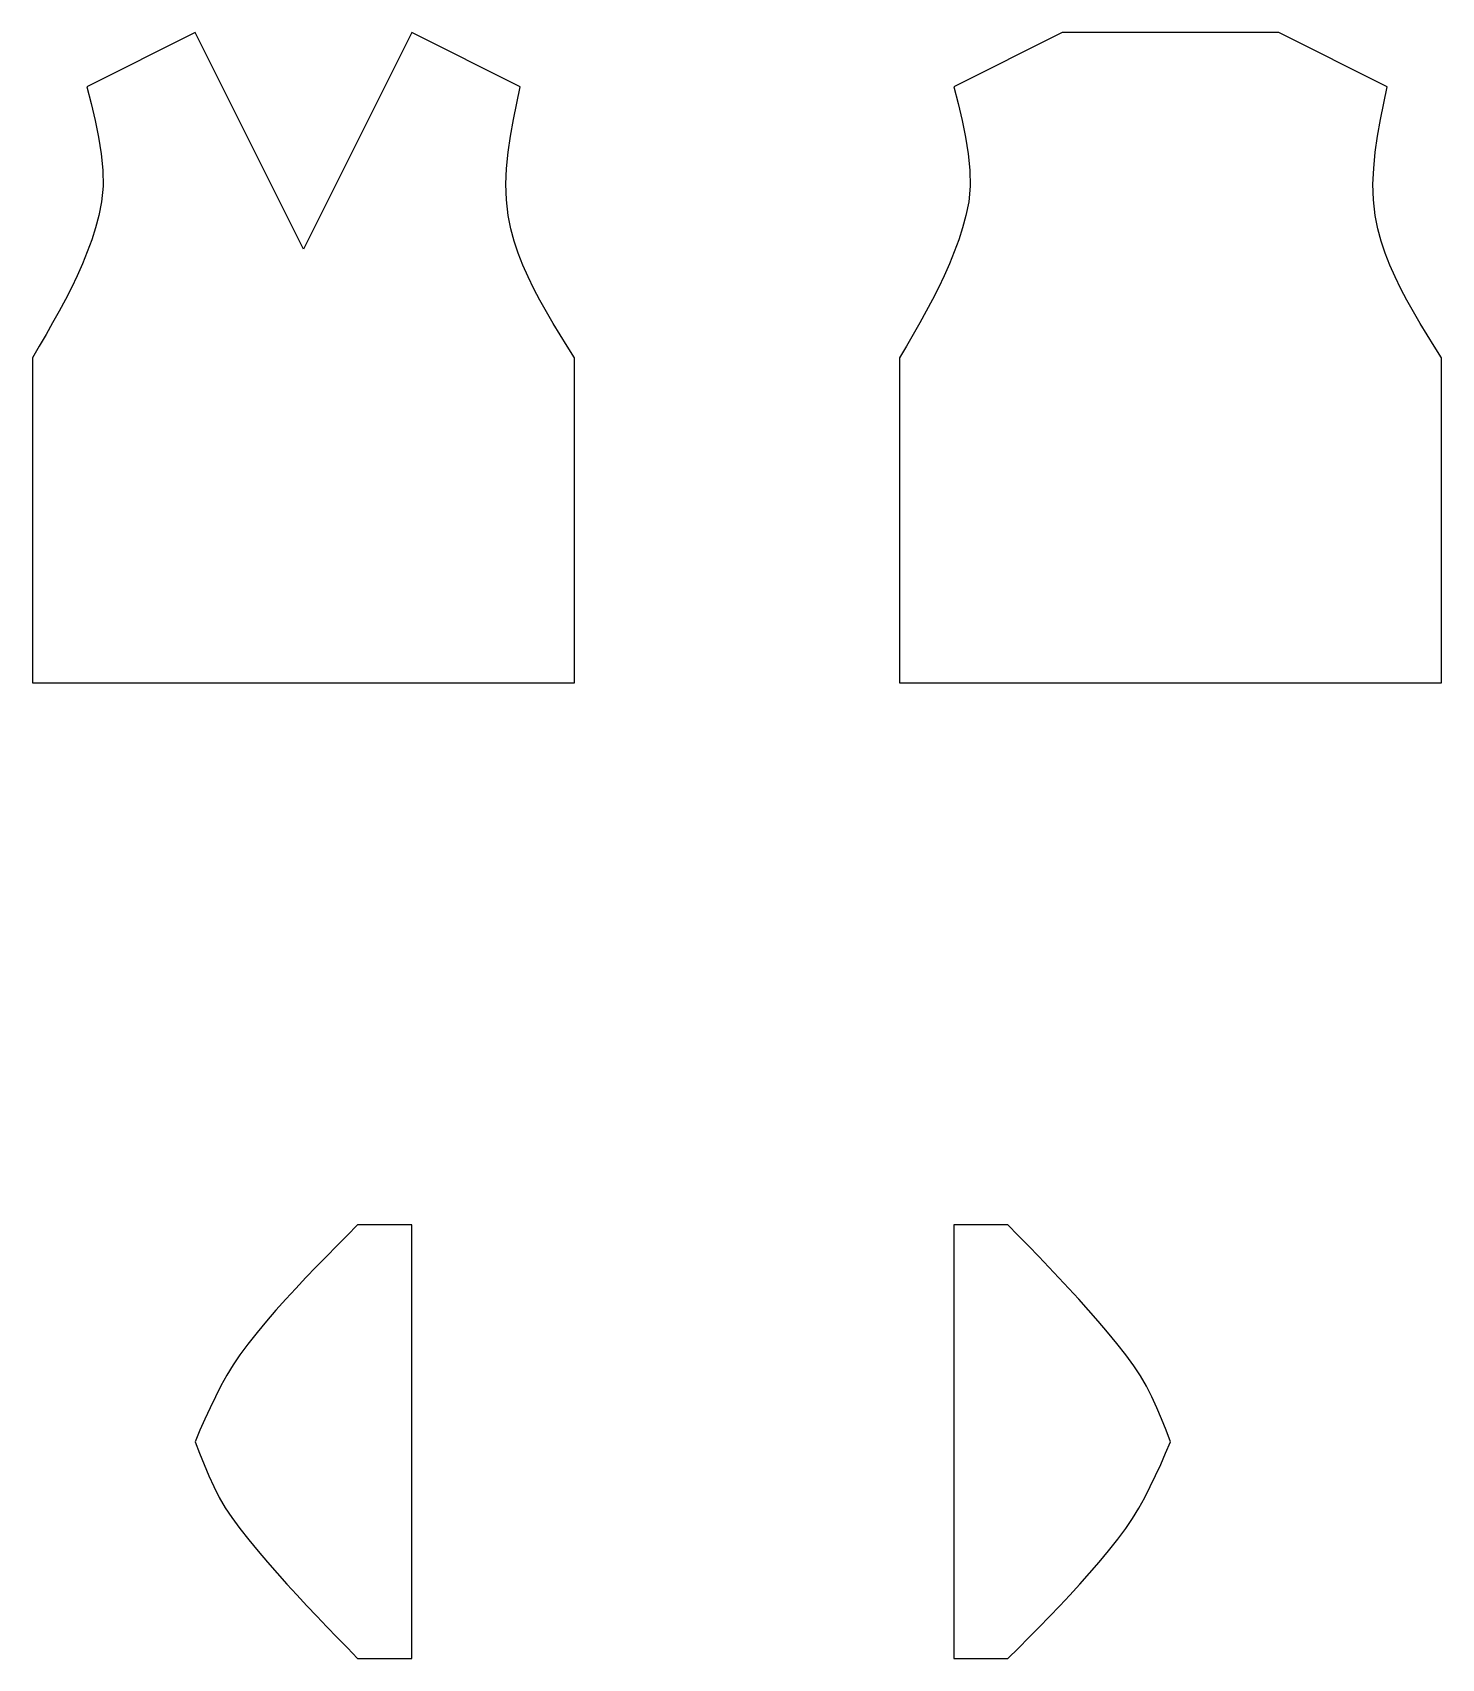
# Model space of a CAD drawing. Extents: x -1.6 to 6.72, y -4.48 to 5.12.
import ezdxf

# ---------------------------------------------------------------- set-up
doc = ezdxf.new("R2010")
doc.units = 0

msp = doc.modelspace()

# ---------------------------------------------------------------- linework, layer by layer
at = {"layer": '1', "color": 7, "linetype": 'CONTINUOUS'}
for p, q in [((4.48, 5.12), (3.84, 4.8)), ((5.76, 5.12), (4.48, 5.12)), ((6.4, 4.8), (5.76, 5.12)), ((3.52, 3.2), (3.52, 1.28)), ((6.72, 1.28), (6.72, 3.2)), ((3.52, 1.28), (6.72, 1.28))]:
    msp.add_line(p, q, dxfattribs=at)
at = {"layer": '1', "linetype": 'CONTINUOUS'}
for points in [[(3.84, 4.8, 0), (3.865493, 4.700273, 0), (3.889372, 4.600869, 0), (3.910019, 4.50211, 0), (3.925821, 4.404321, 0), (3.935162, 4.307825, 0), (3.936427, 4.212943, 0), (3.928, 4.12, 0), (3.912, 4.04, 0), (3.89236, 3.967395, 0), (3.869321, 3.895469, 0), (3.843194, 3.824161, 0), (3.814286, 3.75341, 0), (3.782906, 3.683152, 0), (3.749364, 3.613327, 0), (3.713969, 3.543873, 0), (3.677029, 3.474728, 0), (3.638853, 3.405829, 0), (3.59975, 3.337117, 0), (3.560029, 3.268527, 0), (3.52, 3.2, 0)], [(6.72, 3.2, 0), (6.677579, 3.267443, 0), (6.63557, 3.334968, 0), (6.594384, 3.402659, 0), (6.554435, 3.470596, 0), (6.516133, 3.538863, 0), (6.479892, 3.607542, 0), (6.446122, 3.676715, 0), (6.415236, 3.746465, 0), (6.387645, 3.816875, 0), (6.363763, 3.888025, 0), (6.344, 3.96, 0), (6.328, 4.04, 0), (6.317919, 4.131184, 0), (6.315471, 4.223894, 0), (6.319564, 4.317913, 0), (6.32911, 4.413022, 0), (6.343016, 4.509003, 0), (6.360194, 4.605639, 0), (6.379552, 4.70271, 0), (6.4, 4.8, 0)]]:
    msp.add_polyline3d(points, dxfattribs=at)
at = {"layer": '2', "color": 7, "linetype": 'CONTINUOUS'}
for p, q in [((-0.64, 5.12), (-1.28, 4.8)), ((0, 3.84), (-0.64, 5.12)), ((0.64, 5.12), (0, 3.84)), ((1.28, 4.8), (0.64, 5.12)), ((-1.6, 3.2), (-1.6, 1.28)), ((1.6, 1.28), (1.6, 3.2)), ((-1.6, 1.28), (1.6, 1.28))]:
    msp.add_line(p, q, dxfattribs=at)
at = {"layer": '2', "linetype": 'CONTINUOUS'}
for points in [[(-1.28, 4.8, 0), (-1.254507, 4.700273, 0), (-1.230628, 4.600869, 0), (-1.209981, 4.50211, 0), (-1.194179, 4.404321, 0), (-1.184838, 4.307825, 0), (-1.183573, 4.212943, 0), (-1.192, 4.12, 0), (-1.208, 4.04, 0), (-1.22764, 3.967395, 0), (-1.250679, 3.895469, 0), (-1.276806, 3.824161, 0), (-1.305714, 3.75341, 0), (-1.337094, 3.683152, 0), (-1.370636, 3.613327, 0), (-1.406031, 3.543873, 0), (-1.442971, 3.474728, 0), (-1.481147, 3.405829, 0), (-1.52025, 3.337117, 0), (-1.559971, 3.268527, 0), (-1.6, 3.2, 0)], [(1.6, 3.2, 0), (1.557579, 3.267443, 0), (1.51557, 3.334968, 0), (1.474384, 3.402659, 0), (1.434435, 3.470596, 0), (1.396133, 3.538863, 0), (1.359892, 3.607542, 0), (1.326122, 3.676715, 0), (1.295236, 3.746465, 0), (1.267645, 3.816875, 0), (1.243763, 3.888025, 0), (1.224, 3.96, 0), (1.208, 4.04, 0), (1.197919, 4.131184, 0), (1.195471, 4.223894, 0), (1.199564, 4.317913, 0), (1.20911, 4.413022, 0), (1.223016, 4.509003, 0), (1.240194, 4.605639, 0), (1.259552, 4.70271, 0), (1.28, 4.8, 0)]]:
    msp.add_polyline3d(points, dxfattribs=at)
at = {"layer": '3', "color": 7, "linetype": 'CONTINUOUS'}
for p, q in [((0.64, -1.92), (0.32, -1.92)), ((0.64, -4.48), (0.64, -1.92)), ((0.32, -4.48), (0.64, -4.48))]:
    msp.add_line(p, q, dxfattribs=at)
at = {"layer": '3', "linetype": 'CONTINUOUS'}
for points in [[(0.32, -1.92, 0), (0.258153, -1.981797, 0), (0.196453, -2.043703, 0), (0.135047, -2.10583, 0), (0.074081, -2.168288, 0), (0.013703, -2.231186, 0), (-0.045941, -2.294635, 0), (-0.104703, -2.358746, 0), (-0.162437, -2.423627, 0), (-0.218996, -2.48939, 0), (-0.274232, -2.556144, 0), (-0.328, -2.624, 0), (-0.376, -2.688, 0), (-0.415804, -2.746897, 0), (-0.452886, -2.807836, 0), (-0.487635, -2.870524, 0), (-0.520441, -2.934669, 0), (-0.551691, -2.999981, 0), (-0.581776, -3.066168, 0), (-0.611082, -3.132938, 0), (-0.64, -3.2, 0)], [(-0.64, -3.2, 0), (-0.61375, -3.267456, 0), (-0.586925, -3.334479, 0), (-0.558948, -3.400639, 0), (-0.529242, -3.465503, 0), (-0.497233, -3.528639, 0), (-0.462345, -3.589616, 0), (-0.424, -3.648, 0), (-0.376, -3.712, 0), (-0.322645, -3.779484, 0), (-0.268078, -3.846059, 0), (-0.21241, -3.911807, 0), (-0.15575, -3.976812, 0), (-0.098209, -4.041157, 0), (-0.039897, -4.104923, 0), (0.019076, -4.168193, 0), (0.0786, -4.23105, 0), (0.138565, -4.293577, 0), (0.198859, -4.355855, 0), (0.259375, -4.417969, 0), (0.32, -4.48, 0)]]:
    msp.add_polyline3d(points, dxfattribs=at)
at = {"layer": '4', "color": 7, "linetype": 'CONTINUOUS'}
for p, q in [((3.84, -1.92), (3.84, -4.48)), ((4.16, -1.92), (3.84, -1.92)), ((3.84, -4.48), (4.16, -4.48))]:
    msp.add_line(p, q, dxfattribs=at)
at = {"layer": '4', "linetype": 'CONTINUOUS'}
for points in [[(5.12, -3.2, 0), (5.09375, -3.132544, 0), (5.066925, -3.065521, 0), (5.038948, -2.999361, 0), (5.009242, -2.934497, 0), (4.977233, -2.871361, 0), (4.942345, -2.810384, 0), (4.904, -2.752, 0), (4.856, -2.688, 0), (4.802645, -2.620516, 0), (4.748078, -2.553941, 0), (4.69241, -2.488193, 0), (4.63575, -2.423188, 0), (4.578209, -2.358843, 0), (4.519897, -2.295077, 0), (4.460924, -2.231807, 0), (4.4014, -2.16895, 0), (4.341435, -2.106423, 0), (4.281141, -2.044145, 0), (4.220625, -1.982031, 0), (4.16, -1.92, 0)], [(4.16, -4.48, 0), (4.221847, -4.418203, 0), (4.283547, -4.356297, 0), (4.344953, -4.29417, 0), (4.405919, -4.231712, 0), (4.466297, -4.168814, 0), (4.525941, -4.105365, 0), (4.584703, -4.041255, 0), (4.642437, -3.976373, 0), (4.698996, -3.91061, 0), (4.754232, -3.843856, 0), (4.808, -3.776, 0), (4.856, -3.712, 0), (4.895804, -3.653103, 0), (4.932886, -3.592164, 0), (4.967635, -3.529476, 0), (5.000441, -3.465331, 0), (5.031691, -3.400019, 0), (5.061776, -3.333832, 0), (5.091082, -3.267062, 0), (5.12, -3.2, 0)]]:
    msp.add_polyline3d(points, dxfattribs=at)

doc.saveas('drawing.dxf')
